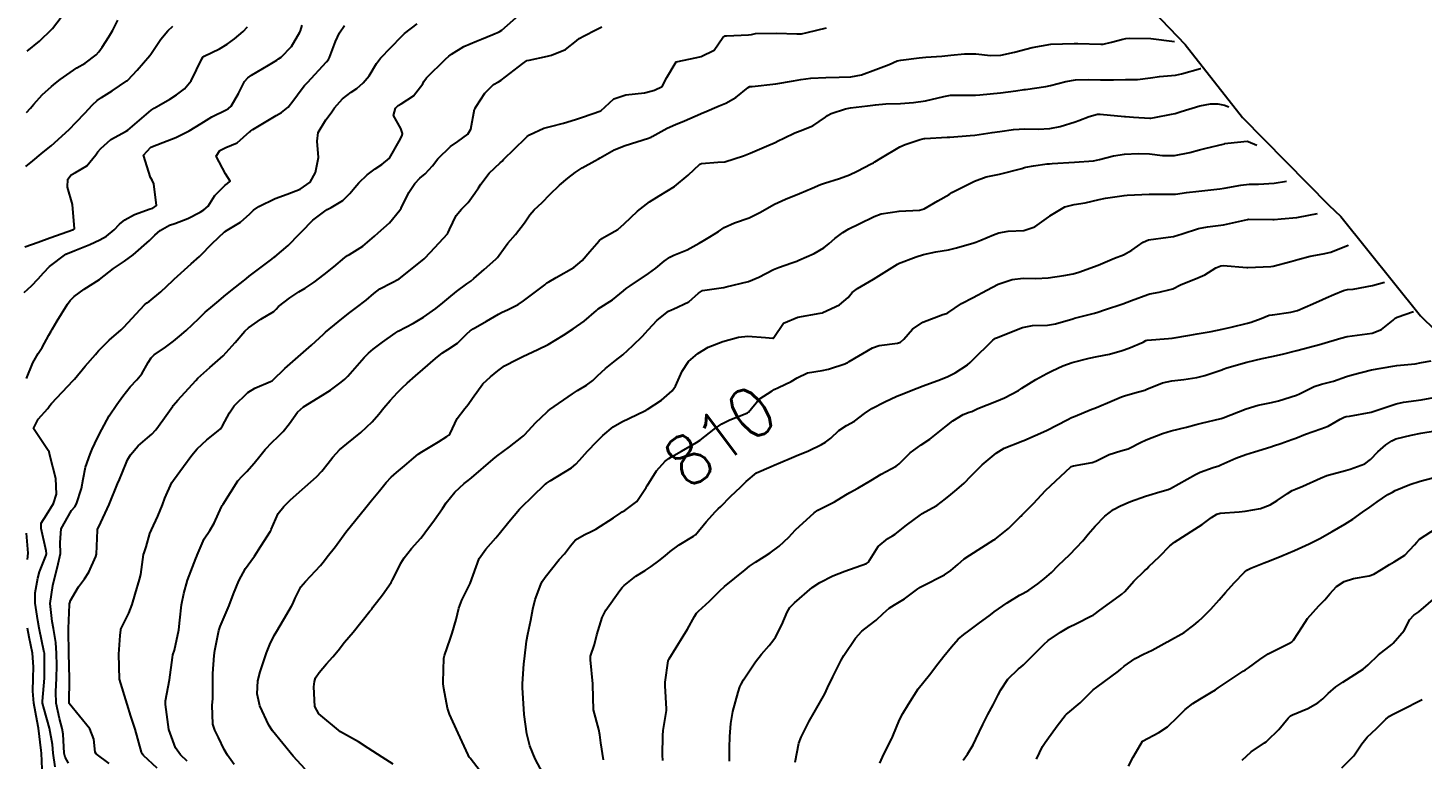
# Model space of a CAD drawing. Header units: metres. Extents: x 307586 to 320046, y 7427249 to 7434250.
# Drawn here: x 319040.3 to 319152, y 7429917 to 7429975.6 of the extents above; entities that cross this region are included whole.
import ezdxf
from ezdxf.enums import TextEntityAlignment as Align

# ---------------------------------------------------------------- set-up
doc = ezdxf.new("R2010")
doc.units = ezdxf.units.M
doc.header["$MEASUREMENT"] = 0
for name, color, linetype in [('Area', 45, 'Continuous'), ('Cotas', 45, 'Continuous'), ('Curvas de Nivel 1m', 11, 'Continuous'), ('Curvas de Nivel 5m', 15, 'Continuous')]:
    doc.layers.add(name, color=color, linetype=linetype)
doc.styles.add('Style-STANDARD', font='STANDARD.shx')

msp = doc.modelspace()

# ---------------------------------------------------------------- linework, layer by layer
at = {"layer": 'Area'}
msp.add_polyline3d([(319122.1, 7429985.67, 802.2), (319133.02, 7429974.27, 806.19), (319137.63, 7429968.42, 808.22), (319144.53, 7429961.41, 810.99), (319145.51, 7429960.5, 811.17), (319151.9, 7429952.54, 813.63), (319155.38, 7429949.12, 815.08)], dxfattribs=at)
at = {"layer": 'Curvas de Nivel 1m', "flags": 128}
for points, elevation in [([(319040.2, 7429968.83), (319040.52, 7429969.18), (319040.79, 7429969.5), (319041.46, 7429970.25), (319042.22, 7429970.91), (319042.54, 7429971.17), (319042.91, 7429971.48), (319044.24, 7429972.39), (319044.91, 7429972.79), (319045.79, 7429973.44), (319046.01, 7429973.69), (319046.26, 7429974.06), (319046.81, 7429974.9), (319047.11, 7429975.43), (319047.51, 7429976.21)], 796), ([(319043.58, 7429916.68), (319043.29, 7429917.17), (319043.23, 7429917.47), (319043.13, 7429919), (319043.05, 7429919.47), (319042.84, 7429920.25), (319042.59, 7429921.48), (319042.56, 7429922.39), (319042.62, 7429923.48), (319042.64, 7429924.5), (319042.62, 7429925.48), (319042.55, 7429926.34), (319042.37, 7429927.48), (319042.26, 7429928.03), (319042.1, 7429929.48), (319042.31, 7429930.92), (319042.45, 7429931.48), (319042.69, 7429932.41), (319042.92, 7429933.47), (319042.89, 7429934.37), (319042.99, 7429935.47), (319043.82, 7429936.92), (319044.07, 7429937.21), (319044.22, 7429937.46), (319044.6, 7429938.69), (319044.74, 7429939.45), (319044.92, 7429940.39), (319045.3, 7429941.45), (319045.47, 7429941.85), (319045.89, 7429942.74), (319046.24, 7429943.43), (319046.82, 7429944.52), (319047.43, 7429945.42), (319047.93, 7429946.09), (319048.51, 7429946.83), (319049.04, 7429947.4), (319049.45, 7429947.89), (319049.96, 7429948.78), (319050.18, 7429949.16), (319050.43, 7429949.39), (319051.34, 7429950.01), (319051.98, 7429950.5), (319052.46, 7429950.89), (319053, 7429951.35), (319054, 7429952.31), (319054.53, 7429952.81), (319055.14, 7429953.33), (319055.62, 7429953.72), (319056.02, 7429954.08), (319056.7, 7429954.65), (319057.55, 7429955.3), (319057.82, 7429955.53), (319058.05, 7429955.71), (319059.86, 7429957.08), (319060.06, 7429957.23), (319060.09, 7429957.25), (319060.11, 7429957.27), (319061.16, 7429958.17), (319062.08, 7429959.09), (319062.23, 7429959.25), (319063.15, 7429960.19), (319064.11, 7429960.92), (319064.29, 7429961.04), (319064.62, 7429961.21), (319065.54, 7429961.78), (319066.12, 7429962.34), (319066.51, 7429962.81), (319066.83, 7429963.19), (319067.49, 7429963.84), (319068.15, 7429964.31), (319068.68, 7429964.65), (319069.28, 7429965.16), (319070.18, 7429966.72), (319070.31, 7429967.02), (319070.33, 7429967.15), (319070.19, 7429967.54), (319069.61, 7429968.57), (319069.77, 7429969.16), (319069.97, 7429969.39), (319070.21, 7429969.53), (319071.21, 7429970.15), (319071.95, 7429971.13), (319072.05, 7429971.32), (319072.24, 7429971.59), (319073.76, 7429973.11), (319074.03, 7429973.33), (319074.26, 7429973.51), (319075.25, 7429974.11), (319076.27, 7429974.54), (319076.66, 7429974.7), (319077.57, 7429975.07), (319078.07, 7429975.28), (319078.29, 7429975.42), (319080.09, 7429977.03)], 802), ([(319040.03, 7429954.39), (319040.61, 7429954.93), (319041.13, 7429955.5), (319041.56, 7429955.98), (319042.05, 7429956.48), (319043.36, 7429957.47), (319044.07, 7429957.77), (319045.28, 7429958.24), (319046.07, 7429958.61), (319046.61, 7429958.91), (319047.22, 7429959.43), (319047.65, 7429959.87), (319048.09, 7429960.21), (319048.87, 7429960.64), (319050.11, 7429961.1), (319050.33, 7429961.17), (319050.63, 7429961.38), (319050.4, 7429963.12), (319050.28, 7429963.39), (319050.14, 7429963.62), (319049.57, 7429965.4), (319050.17, 7429966.05), (319051.12, 7429966.43), (319052.18, 7429966.83), (319053.24, 7429967.35), (319054.19, 7429967.94), (319055.05, 7429968.47), (319056.2, 7429969.05), (319056.38, 7429969.14), (319056.59, 7429969.32), (319057.19, 7429970.34), (319057.68, 7429971.31), (319057.93, 7429971.6), (319058.24, 7429971.82), (319059.58, 7429972.61), (319060.25, 7429973.01), (319060.4, 7429973.12), (319060.62, 7429973.27), (319061.43, 7429974.1), (319062.11, 7429975.25), (319062.16, 7429975.38), (319062.29, 7429975.81)], 799), ([(319040.07, 7429958.06), (319041.13, 7429958.44), (319042.08, 7429958.78), (319043.96, 7429959.46), (319044.04, 7429959.51), (319043.88, 7429961.46), (319043.49, 7429962.83), (319043.51, 7429963.47), (319043.78, 7429963.82), (319044.14, 7429964.02), (319045.05, 7429964.55), (319045.76, 7429965.44), (319045.93, 7429965.68), (319046.17, 7429965.95), (319046.96, 7429966.65), (319048.18, 7429967.34), (319048.31, 7429967.42), (319050.2, 7429969.02), (319050.42, 7429969.17), (319050.82, 7429969.38), (319051.7, 7429969.89), (319052.22, 7429970.23), (319052.86, 7429970.73), (319053.39, 7429971.35), (319054.25, 7429973.12), (319054.33, 7429973.26), (319054.43, 7429973.34), (319055.66, 7429973.93), (319056.27, 7429974.29), (319056.86, 7429974.73), (319057.57, 7429975.31), (319057.91, 7429975.68)], 798), ([(319040.15, 7429964.49), (319040.71, 7429964.95), (319041.39, 7429965.5), (319041.81, 7429965.85), (319042.17, 7429966.16), (319043.62, 7429967.47), (319044.19, 7429968.04), (319044.87, 7429968.78), (319045.49, 7429969.45), (319045.86, 7429969.79), (319046.21, 7429970.03), (319047.08, 7429970.57), (319048.23, 7429971.35), (319048.28, 7429971.37), (319048.33, 7429971.42), (319049.06, 7429972.22), (319050.09, 7429973.39), (319050.16, 7429973.49), (319050.26, 7429973.66), (319050.96, 7429974.7), (319051.52, 7429975.38), (319051.92, 7429975.75)], 797), ([(319042.49, 7429916.39), (319042.34, 7429917.48), (319042.29, 7429918.18), (319042.06, 7429919.48), (319041.63, 7429921.01), (319041.49, 7429921.49), (319041.48, 7429921.64), (319041.65, 7429923.49), (319041.64, 7429925.49), (319041.63, 7429925.54), (319041.22, 7429927.49), (319041.11, 7429928.1), (319040.91, 7429929.5), (319040.91, 7429930.32), (319041.1, 7429931.5), (319041.24, 7429932.01), (319041.77, 7429933.36), (319041.8, 7429933.49), (319041.78, 7429933.7), (319041.38, 7429935.49), (319041.39, 7429935.91), (319041.81, 7429936.58), (319042.37, 7429937.48), (319042.6, 7429938.25), (319042.55, 7429939.48), (319042.1, 7429941.26), (319042.06, 7429941.49), (319042.03, 7429941.64), (319041.88, 7429941.83), (319040.76, 7429943.5), (319041.14, 7429944.26), (319041.92, 7429945.11), (319042.08, 7429945.33), (319042.21, 7429945.49), (319043.94, 7429947.35), (319043.99, 7429947.41), (319044.04, 7429947.46), (319044.91, 7429948.49), (319045.73, 7429949.44), (319045.83, 7429949.57), (319045.97, 7429949.73), (319046.83, 7429950.57), (319047.78, 7429951.41), (319047.99, 7429951.62), (319049.66, 7429953.4), (319049.85, 7429953.56), (319050.02, 7429953.68), (319050.96, 7429954.45), (319051.94, 7429955.37), (319051.99, 7429955.42), (319052.04, 7429955.48), (319053.41, 7429956.7), (319054.06, 7429957.28), (319054.09, 7429957.31), (319054.12, 7429957.34), (319055.09, 7429958.32), (319056.08, 7429959.26), (319056.11, 7429959.29), (319056.16, 7429959.32), (319057.36, 7429960.04), (319058.1, 7429960.7), (319058.4, 7429961), (319058.81, 7429961.29), (319060.12, 7429961.93), (319061.1, 7429962.29), (319062.13, 7429962.67), (319062.93, 7429963.24), (319063.35, 7429964.02), (319063.61, 7429965.23), (319063.48, 7429966.53), (319063.57, 7429967.23), (319064.19, 7429968.23), (319064.61, 7429968.8), (319064.89, 7429969.21), (319065.51, 7429969.91), (319066.22, 7429970.46), (319066.66, 7429970.76), (319067.18, 7429971.19), (319067.65, 7429971.77), (319068.25, 7429972.74), (319068.57, 7429973.18), (319069.39, 7429974.04), (319070.28, 7429974.94), (319070.39, 7429975.04), (319070.5, 7429975.15), (319071.51, 7429975.92)], 801), ([(319046.82, 7429916.66), (319045.79, 7429917.44), (319045.7, 7429917.55), (319045.59, 7429918.61), (319045.28, 7429919.44), (319043.63, 7429921.46), (319043.65, 7429923.46), (319043.6, 7429925.46), (319043.58, 7429927.34), (319043.58, 7429927.46), (319043.66, 7429929.4), (319043.66, 7429929.46), (319043.67, 7429929.52), (319043.73, 7429929.71), (319044.38, 7429930.81), (319044.86, 7429931.45), (319045.21, 7429931.99), (319045.77, 7429933.24), (319045.81, 7429933.44), (319045.88, 7429935.36), (319045.89, 7429935.44), (319045.99, 7429935.62), (319046.83, 7429937.42), (319047.49, 7429939.07), (319047.65, 7429939.41), (319047.72, 7429939.54), (319047.85, 7429939.87), (319048.3, 7429940.98), (319048.54, 7429941.4), (319049.16, 7429942.12), (319049.89, 7429942.75), (319050.24, 7429943.04), (319050.56, 7429943.38), (319051.12, 7429944.17), (319051.92, 7429945.3), (319051.95, 7429945.34), (319051.98, 7429945.37), (319052.34, 7429945.77), (319053.76, 7429947.34), (319053.94, 7429947.53), (319054.89, 7429948.4), (319055.96, 7429949.32), (319056.91, 7429950.38), (319057.69, 7429951.29), (319058, 7429951.58), (319058.98, 7429952.26), (319060.01, 7429952.88), (319060.21, 7429953.07), (319060.4, 7429953.27), (319061.31, 7429953.97), (319062.03, 7429954.44), (319062.53, 7429954.75), (319063.26, 7429955.23), (319064.05, 7429955.83), (319064.82, 7429956.45), (319065.7, 7429957.2), (319065.91, 7429957.36), (319066.07, 7429957.45), (319067.16, 7429958.1), (319068.08, 7429958.91), (319068.38, 7429959.18), (319069.29, 7429959.97), (319070.11, 7429960.99), (319070.18, 7429961.08), (319070.21, 7429961.15), (319070.84, 7429962.42), (319071.31, 7429963.14), (319071.73, 7429963.55), (319072.14, 7429963.92), (319072.72, 7429964.56), (319073.16, 7429965.11), (319074.17, 7429966.09), (319074.77, 7429966.5), (319075.56, 7429967.09), (319075.79, 7429967.48), (319076.11, 7429969.08), (319076.14, 7429969.16), (319076.22, 7429969.31), (319076.93, 7429970.36), (319077.63, 7429971.07), (319078.02, 7429971.28), (319078.24, 7429971.41), (319079.96, 7429972.74), (319080.25, 7429972.96), (319080.3, 7429972.98), (319080.48, 7429973.03), (319081.94, 7429973.33), (319082.26, 7429973.41), (319083.38, 7429973.88), (319084.28, 7429974.58), (319084.49, 7429974.76), (319084.87, 7429974.97), (319085.82, 7429975.44), (319086.29, 7429975.68)], 803), ([(319050.68, 7429916.27), (319049.58, 7429917.29), (319049.49, 7429917.39), (319049.42, 7429917.55), (319048.91, 7429919.4), (319048.57, 7429920.45), (319048.27, 7429921.4), (319047.65, 7429923.41), (319047.61, 7429925.41), (319047.7, 7429926.92), (319047.75, 7429927.37), (319047.76, 7429927.41), (319048.41, 7429928.71), (319048.66, 7429929.4), (319048.91, 7429930.23), (319049.27, 7429931.39), (319049.36, 7429931.8), (319049.59, 7429933.39), (319049.63, 7429933.54), (319049.78, 7429934.02), (319050.09, 7429935.09), (319050.21, 7429935.39), (319050.72, 7429936.47), (319051.09, 7429937.38), (319051.3, 7429937.91), (319051.84, 7429939.16), (319051.97, 7429939.37), (319052.77, 7429940.45), (319053.44, 7429941.35), (319053.88, 7429941.87), (319054.64, 7429942.58), (319055.57, 7429943.32), (319055.74, 7429943.48), (319055.9, 7429943.71), (319056.46, 7429944.76), (319056.83, 7429945.31), (319057.93, 7429946.39), (319058.49, 7429946.73), (319059.76, 7429947.27), (319059.88, 7429947.33), (319059.94, 7429947.38), (319060.9, 7429948.32), (319061.96, 7429949.25), (319063.03, 7429950.18), (319063.99, 7429951.07), (319064.07, 7429951.14), (319064.17, 7429951.22), (319065.17, 7429952.04), (319066.01, 7429952.72), (319066.64, 7429953.19), (319067.42, 7429953.78), (319068.03, 7429954.33), (319068.51, 7429954.7), (319069.44, 7429955.16), (319070.05, 7429955.5), (319070.98, 7429956.22), (319072.06, 7429957.09), (319072.1, 7429957.13), (319072.58, 7429957.64), (319073.93, 7429959.1), (319073.99, 7429959.2), (319074.09, 7429959.46), (319074.63, 7429960.58), (319075.06, 7429961.09), (319075.58, 7429961.62), (319076.13, 7429962.36), (319076.42, 7429962.79), (319076.61, 7429963.08), (319077.27, 7429963.95), (319078.16, 7429964.79), (319078.3, 7429964.92), (319078.43, 7429965.06), (319080.18, 7429966.77), (319080.31, 7429966.9), (319080.49, 7429967.03), (319081.64, 7429967.56), (319082.19, 7429967.71), (319083.23, 7429967.97), (319084.2, 7429968.26), (319084.74, 7429968.44), (319086.21, 7429968.96), (319087.25, 7429969.93), (319088.23, 7429970.23), (319089.72, 7429970.41), (319090.23, 7429970.52), (319090.53, 7429970.61), (319091.12, 7429970.9), (319091.5, 7429971.64), (319092.25, 7429972.89), (319093.9, 7429973.22), (319094.26, 7429973.3), (319095.29, 7429973.83), (319095.99, 7429974.84), (319096.17, 7429974.96), (319096.28, 7429974.98), (319098.06, 7429975.05), (319098.29, 7429975.08), (319098.62, 7429975.15), (319100.29, 7429975.17), (319101.93, 7429975.13), (319102.29, 7429975.14), (319102.75, 7429975.23), (319104.29, 7429975.61)], 804), ([(319056.85, 7429916.57), (319056.3, 7429917.31), (319056.05, 7429917.78), (319055.6, 7429918.74), (319055.3, 7429919.32), (319055.12, 7429919.81), (319055.08, 7429921.33), (319055.12, 7429921.84), (319055.13, 7429923.33), (319055.12, 7429923.86), (319055.23, 7429925.32), (319055.3, 7429925.71), (319055.61, 7429927.32), (319055.63, 7429927.4), (319055.71, 7429927.62), (319056.45, 7429929.31), (319056.8, 7429930.24), (319057.21, 7429931.3), (319057.76, 7429932.29), (319058.18, 7429932.88), (319058.46, 7429933.28), (319058.99, 7429934.08), (319059.75, 7429935.27), (319059.77, 7429935.31), (319059.8, 7429935.4), (319060.38, 7429936.7), (319060.82, 7429937.26), (319061.34, 7429937.75), (319061.83, 7429938.21), (319062.99, 7429939.23), (319063.45, 7429939.63), (319063.86, 7429940.07), (319064.36, 7429940.72), (319064.74, 7429941.21), (319065.29, 7429941.79), (319065.88, 7429942.27), (319067, 7429943.18), (319067.91, 7429944.04), (319068.43, 7429944.65), (319068.83, 7429945.16), (319069.33, 7429945.75), (319069.94, 7429946.39), (319070.31, 7429946.77), (319070.7, 7429947.14), (319071.37, 7429947.72), (319071.95, 7429948.22), (319072.97, 7429949.11), (319073.52, 7429949.56), (319073.97, 7429949.84), (319074.73, 7429950.35), (319075.49, 7429951.09), (319075.76, 7429951.32), (319076, 7429951.48), (319077.05, 7429952.11), (319078.01, 7429952.66), (319078.27, 7429952.79), (319078.8, 7429953.04), (319079.6, 7429953.45), (319080.02, 7429953.73), (319080.78, 7429954.28), (319081.73, 7429955.01), (319081.9, 7429955.16), (319082.05, 7429955.26), (319082.64, 7429955.59), (319084.06, 7429956.39), (319084.38, 7429956.66), (319084.71, 7429956.97), (319085.35, 7429957.69), (319086.09, 7429958.53), (319086.31, 7429958.73), (319086.66, 7429958.95), (319087.58, 7429959.46), (319088.1, 7429959.91), (319089.15, 7429960.92), (319090.12, 7429961.66), (319090.88, 7429962.15), (319092.13, 7429962.89), (319093.21, 7429963.81), (319094.16, 7429964.67), (319094.29, 7429964.73), (319095.6, 7429964.85), (319096.12, 7429964.88), (319096.16, 7429964.88), (319097.64, 7429965.35), (319098.17, 7429965.56), (319099.49, 7429966.12), (319100.18, 7429966.42), (319100.43, 7429966.54), (319100.88, 7429966.78), (319101.76, 7429967.2), (319102.19, 7429967.35), (319103.2, 7429967.75), (319104.21, 7429968.46), (319104.37, 7429968.58), (319104.68, 7429968.74), (319105.82, 7429969.12), (319106.22, 7429969.19), (319107.57, 7429969.36), (319108.22, 7429969.45), (319109.05, 7429969.51), (319110.22, 7429969.55), (319111.26, 7429969.62), (319112.22, 7429969.77), (319113.71, 7429970.11), (319114.23, 7429970.2), (319114.62, 7429970.22), (319116.23, 7429970.22), (319116.59, 7429970.24), (319118.23, 7429970.4), (319119.47, 7429970.56), (319120.13, 7429970.66), (319120.23, 7429970.67), (319121.87, 7429970.9), (319122.24, 7429970.98), (319123.46, 7429971.3), (319124.25, 7429971.43), (319125.28, 7429971.46), (319126.25, 7429971.43), (319127.28, 7429971.44), (319128.25, 7429971.46), (319129.22, 7429971.48), (319130.25, 7429971.59), (319130.98, 7429971.7), (319132.25, 7429971.82), (319132.75, 7429971.91), (319134.26, 7429972.35), (319134.28, 7429972.35)], 806), ([(319062.53, 7429916.2), (319061.58, 7429917.25), (319059.91, 7429919.27), (319059.61, 7429919.72), (319058.9, 7429921.28), (319058.69, 7429922.23), (319058.73, 7429923.28), (319058.93, 7429924.01), (319059.35, 7429925.27), (319059.43, 7429925.52), (319059.69, 7429926.18), (319060.05, 7429926.92), (319060.25, 7429927.26), (319060.8, 7429928.17), (319061.44, 7429929.25), (319061.54, 7429929.44), (319061.73, 7429929.9), (319062.19, 7429930.8), (319062.55, 7429931.24), (319063.77, 7429932.52), (319064.07, 7429932.91), (319064.3, 7429933.21), (319064.96, 7429934.04), (319065.8, 7429935.2), (319067.39, 7429937.18), (319067.83, 7429937.71), (319068.49, 7429938.51), (319069.01, 7429939.16), (319069.42, 7429939.59), (319069.86, 7429939.97), (319070.49, 7429940.51), (319071.23, 7429941.14), (319071.58, 7429941.43), (319071.88, 7429941.63), (319073.2, 7429942.43), (319073.89, 7429942.86), (319074.03, 7429942.96), (319074.16, 7429943.1), (319074.71, 7429944.29), (319075.31, 7429945.09), (319075.59, 7429945.42), (319075.93, 7429945.93), (319076.77, 7429947.07), (319077.37, 7429947.64), (319077.96, 7429948.13), (319078.5, 7429948.51), (319079.5, 7429949.03), (319079.81, 7429949.19), (319079.98, 7429949.28), (319081.16, 7429949.84), (319081.99, 7429950.22), (319083.24, 7429950.99), (319084, 7429951.5), (319084.87, 7429952.11), (319085.86, 7429952.96), (319085.94, 7429953.03), (319086.01, 7429953.08), (319087.16, 7429953.81), (319088.04, 7429954.53), (319088.26, 7429954.71), (319088.58, 7429954.92), (319090.05, 7429955.93), (319090.62, 7429956.34), (319091.29, 7429956.9), (319091.74, 7429957.22), (319092.07, 7429957.38), (319093.13, 7429957.82), (319094.09, 7429958.34), (319094.41, 7429958.53), (319094.95, 7429958.85), (319095.64, 7429959.3), (319096.1, 7429959.61), (319096.94, 7429959.99), (319098.11, 7429960.38), (319098.95, 7429960.81), (319100.12, 7429961.48), (319101.02, 7429961.88), (319102.13, 7429962.32), (319103.14, 7429962.75), (319103.83, 7429963.06), (319104.14, 7429963.17), (319105.35, 7429963.53), (319106.15, 7429963.82), (319106.75, 7429964.11), (319107.88, 7429964.7), (319108.06, 7429964.8), (319108.16, 7429964.87), (319108.64, 7429965.17), (319110.18, 7429966.07), (319110.59, 7429966.26), (319111.79, 7429966.65), (319112.11, 7429966.73), (319112.18, 7429966.74), (319113.97, 7429966.84), (319114.19, 7429966.85), (319115.82, 7429966.98), (319116.19, 7429967.01), (319117.56, 7429967.22), (319118.19, 7429967.31), (319119.29, 7429967.47), (319120.2, 7429967.52), (319121.26, 7429967.48), (319122.2, 7429967.53), (319123.02, 7429967.7), (319124.21, 7429968.07), (319124.52, 7429968.19), (319125.35, 7429968.49), (319126.01, 7429968.68), (319126.22, 7429968.7), (319128.18, 7429968.49), (319128.21, 7429968.49), (319128.24, 7429968.49), (319128.89, 7429968.45), (319130.21, 7429968.37), (319130.27, 7429968.38), (319130.57, 7429968.43), (319131.95, 7429968.68), (319132.22, 7429968.75), (319132.72, 7429968.9), (319134.22, 7429969.35), (319135.07, 7429969.53), (319135.65, 7429969.53), (319136.19, 7429969.41), (319136.53, 7429969.28)], 807), ([(319069.58, 7429916.61), (319068.69, 7429917.16), (319067.59, 7429917.88), (319066.8, 7429918.39), (319065.6, 7429919.06), (319065.37, 7429919.2), (319063.62, 7429920.63), (319063.31, 7429921.22), (319063.22, 7429922.8), (319063.27, 7429923.23), (319063.36, 7429923.52), (319063.66, 7429923.95), (319064.25, 7429924.64), (319064.74, 7429925.21), (319065.17, 7429925.72), (319065.69, 7429926.37), (319066.37, 7429927.19), (319067.72, 7429928.85), (319067.86, 7429929.03), (319067.96, 7429929.17), (319068.73, 7429930.17), (319069.42, 7429931.15), (319069.54, 7429931.37), (319069.76, 7429931.82), (319070.2, 7429932.71), (319070.47, 7429933.14), (319071.04, 7429933.88), (319071.8, 7429934.7), (319071.99, 7429934.94), (319072.13, 7429935.13), (319072.88, 7429936.18), (319073.52, 7429937.1), (319073.83, 7429937.53), (319074.53, 7429938.4), (319075.26, 7429939.09), (319075.59, 7429939.34), (319075.85, 7429939.55), (319077.58, 7429941.05), (319077.88, 7429941.27), (319078.89, 7429942.03), (319079.89, 7429942.81), (319080.01, 7429942.91), (319080.14, 7429943.03), (319080.98, 7429943.95), (319081.92, 7429944.83), (319082.01, 7429944.92), (319082.13, 7429945.01), (319083.94, 7429946.28), (319084.36, 7429946.55), (319085.06, 7429946.97), (319085.57, 7429947.34), (319085.95, 7429947.71), (319086.59, 7429948.32), (319087.4, 7429948.94), (319087.98, 7429949.39), (319088.77, 7429950.14), (319089.55, 7429950.91), (319089.77, 7429951.14), (319090, 7429951.42), (319090.73, 7429952.17), (319091.65, 7429952.89), (319091.89, 7429953.02), (319092.02, 7429953.07), (319093.26, 7429953.64), (319094.04, 7429954.34), (319094.35, 7429954.55), (319096.04, 7429954.8), (319096.07, 7429954.81), (319096.26, 7429954.84), (319098.05, 7429955.29), (319098.88, 7429955.63), (319100.06, 7429956.24), (319100.44, 7429956.4), (319101.51, 7429956.78), (319101.91, 7429956.92), (319102.07, 7429956.98), (319103.3, 7429957.52), (319104.08, 7429957.99), (319104.5, 7429958.33), (319104.97, 7429958.73), (319105.6, 7429959.22), (319106.1, 7429959.5), (319106.92, 7429959.9), (319108.11, 7429960.49), (319108.67, 7429960.69), (319110.12, 7429960.91), (319111.76, 7429961.01), (319112.12, 7429961.1), (319113.23, 7429961.74), (319114.13, 7429962.25), (319114.35, 7429962.4), (319114.71, 7429962.61), (319115.67, 7429963.09), (319116.15, 7429963.33), (319117.08, 7429963.66), (319118.16, 7429963.88), (319119.95, 7429964.34), (319120.16, 7429964.41), (319120.27, 7429964.44), (319120.87, 7429964.54), (319121.98, 7429964.71), (319122.16, 7429964.72), (319122.37, 7429964.73), (319124.17, 7429964.84), (319125.7, 7429964.95), (319126.17, 7429965.05), (319127.28, 7429965.36), (319128.17, 7429965.48), (319129.27, 7429965.54), (319130.17, 7429965.51), (319131.21, 7429965.39), (319132.17, 7429965.38), (319133.41, 7429965.63), (319134.18, 7429965.83), (319134.61, 7429965.95), (319136.18, 7429966.32), (319136.21, 7429966.33), (319136.46, 7429966.36), (319138, 7429966.52), (319138.08, 7429966.5), (319138.77, 7429966.21)], 808), ([(319076.56, 7429916.05), (319075.74, 7429917.08), (319075.67, 7429917.17), (319075.59, 7429917.36), (319074.8, 7429919.09), (319074.1, 7429920.62), (319073.94, 7429921.1), (319073.65, 7429922.66), (319073.59, 7429923.04), (319073.58, 7429923.1), (319073.59, 7429923.17), (319073.64, 7429925.1), (319073.68, 7429925.3), (319074.16, 7429926.63), (319074.31, 7429927.09), (319074.62, 7429928.18), (319074.83, 7429929.09), (319075.07, 7429929.75), (319075.75, 7429931.08), (319076.48, 7429933.07), (319077.01, 7429933.84), (319077.8, 7429934.74), (319077.95, 7429934.9), (319078.06, 7429935.05), (319078.84, 7429936.01), (319079.69, 7429937.03), (319079.75, 7429937.1), (319079.83, 7429937.17), (319080.78, 7429938.08), (319081.72, 7429939.01), (319081.79, 7429939.07), (319081.85, 7429939.1), (319082.16, 7429939.31), (319083.87, 7429940.34), (319084.22, 7429940.63), (319084.51, 7429940.97), (319085.16, 7429941.69), (319085.89, 7429942.47), (319086.37, 7429942.95), (319087.21, 7429943.64), (319087.91, 7429944.04), (319088.52, 7429944.32), (319089.73, 7429944.91), (319089.85, 7429944.98), (319089.92, 7429945.02), (319091.07, 7429945.76), (319091.94, 7429946.52), (319092.19, 7429946.89), (319092.74, 7429948.1), (319093.25, 7429948.87), (319093.98, 7429949.51), (319094.83, 7429950.01), (319095.99, 7429950.46), (319097.24, 7429950.82), (319097.99, 7429950.91), (319099.41, 7429950.8), (319099.99, 7429950.73), (319100.04, 7429950.75), (319100.08, 7429950.79), (319100.85, 7429951.93), (319102.01, 7429952.43), (319103.78, 7429952.74), (319103.98, 7429952.78), (319104.01, 7429952.79), (319105.34, 7429953.41), (319106.03, 7429954.01), (319106.36, 7429954.39), (319106.79, 7429954.71), (319108.05, 7429955.46), (319109.99, 7429956.67), (319110.04, 7429956.7), (319110.06, 7429956.71), (319111.48, 7429957.25), (319112.07, 7429957.45), (319113.07, 7429957.65), (319114.08, 7429957.81), (319114.71, 7429957.99), (319116.09, 7429958.39), (319116.25, 7429958.44), (319116.65, 7429958.59), (319117.67, 7429959.02), (319118.1, 7429959.17), (319118.84, 7429959.31), (319120.1, 7429959.38), (319121, 7429959.65), (319122.11, 7429960.45), (319122.2, 7429960.53), (319123.38, 7429961.26), (319124.13, 7429961.44), (319125.03, 7429961.59), (319126.13, 7429961.85), (319126.66, 7429961.95), (319128.14, 7429962.18), (319128.39, 7429962.21), (319130.14, 7429962.27), (319130.29, 7429962.27), (319132.14, 7429962.27), (319132.27, 7429962.28), (319133.14, 7429962.4), (319134.14, 7429962.51), (319135.81, 7429962.7), (319136.15, 7429962.76), (319137.49, 7429963.01), (319138.15, 7429963.07), (319138.9, 7429963.07), (319140.15, 7429963.16), (319141.14, 7429963.31)], 809), ([(319086.43, 7429916.95), (319086.23, 7429918.32), (319086.14, 7429918.95), (319086.05, 7429919.39), (319085.63, 7429920.96), (319085.59, 7429922.96), (319085.59, 7429923.03), (319085.38, 7429924.96), (319085.4, 7429925.25), (319085.7, 7429926.2), (319085.91, 7429926.96), (319086.32, 7429928.36), (319086.62, 7429928.95), (319087.75, 7429930.51), (319087.93, 7429930.75), (319088.09, 7429930.93), (319089.02, 7429931.66), (319089.77, 7429932.13), (319090.24, 7429932.44), (319090.86, 7429932.9), (319091.38, 7429933.3), (319091.78, 7429933.63), (319092.5, 7429934.17), (319093.65, 7429934.86), (319093.8, 7429934.97), (319094.66, 7429936.01), (319095.4, 7429936.84), (319095.62, 7429937.05), (319095.83, 7429937.26), (319096.61, 7429938.06), (319097.43, 7429938.82), (319097.86, 7429939.26), (319098.7, 7429939.96), (319099.87, 7429940.46), (319100.1, 7429940.56), (319100.6, 7429940.78), (319101.5, 7429941.15), (319101.88, 7429941.3), (319102.85, 7429941.72), (319103.89, 7429942.23), (319104.22, 7429942.4), (319104.65, 7429942.73), (319105.29, 7429943.34), (319105.91, 7429943.73), (319106.54, 7429944.08), (319107.35, 7429944.7), (319107.93, 7429945.09), (319108.98, 7429945.63), (319109.94, 7429946.08), (319110.35, 7429946.26), (319111.34, 7429946.66), (319111.77, 7429946.82), (319111.95, 7429946.88), (319113.23, 7429947.35), (319113.96, 7429947.65), (319114.61, 7429947.97), (319115.59, 7429948.6), (319115.8, 7429948.78), (319115.98, 7429948.96), (319117.62, 7429950.58), (319117.84, 7429950.73), (319118, 7429950.8), (319119.26, 7429951.3), (319120.01, 7429951.6), (319120.8, 7429951.75), (319122.01, 7429951.77), (319122.65, 7429951.88), (319124.02, 7429952.3), (319124.17, 7429952.34), (319124.81, 7429952.49), (319125.77, 7429952.74), (319126.03, 7429952.83), (319126.56, 7429953), (319128.03, 7429953.48), (319128.73, 7429953.75), (319130.04, 7429954.24), (319130.19, 7429954.28), (319130.94, 7429954.42), (319131.83, 7429954.63), (319132.05, 7429954.7), (319132.66, 7429955.01), (319134.05, 7429955.57), (319134.61, 7429955.82), (319135.5, 7429956.37), (319135.89, 7429956.53), (319136.07, 7429956.55), (319137.98, 7429956.41), (319138.06, 7429956.41), (319139.89, 7429956.49), (319140.07, 7429956.52), (319141.49, 7429956.88), (319142.07, 7429957.03), (319143.05, 7429957.3), (319144.08, 7429957.5), (319144.69, 7429957.64), (319146.09, 7429958.2), (319146.12, 7429958.21)], 811), ([(319091.19, 7429916.89), (319091.15, 7429917.33), (319091.18, 7429918.89), (319091.2, 7429919.31), (319091.49, 7429920.89), (319091.49, 7429921.03), (319091.38, 7429922.89), (319091.38, 7429923.17), (319091.62, 7429924.89), (319091.64, 7429924.94), (319091.68, 7429925.03), (319092.82, 7429926.87), (319093.16, 7429927.42), (319093.73, 7429928.43), (319093.89, 7429928.7), (319094.03, 7429928.86), (319094.93, 7429929.66), (319095.75, 7429930.48), (319096.13, 7429930.83), (319097.77, 7429932.18), (319098.12, 7429932.46), (319098.6, 7429932.8), (319099.33, 7429933.24), (319099.78, 7429933.54), (319100.5, 7429934.08), (319101.29, 7429934.78), (319101.53, 7429935.05), (319101.81, 7429935.38), (319103.31, 7429936.75), (319103.61, 7429936.96), (319103.83, 7429937.06), (319104.94, 7429937.62), (319105.84, 7429938.18), (319106.18, 7429938.38), (319106.81, 7429938.71), (319107.86, 7429939.33), (319108.69, 7429939.85), (319109.87, 7429940.47), (319109.99, 7429940.55), (319110.11, 7429940.67), (319110.99, 7429941.55), (319111.89, 7429942.19), (319112.58, 7429942.64), (319113.91, 7429943.72), (319114.41, 7429944.12), (319115.25, 7429944.61), (319115.73, 7429944.8), (319115.93, 7429944.87), (319116.42, 7429945.09), (319117.93, 7429945.69), (319118.55, 7429945.95), (319119.69, 7429946.55), (319119.85, 7429946.65), (319119.95, 7429946.72), (319121.08, 7429947.42), (319121.96, 7429947.91), (319122.37, 7429948.12), (319123.24, 7429948.51), (319123.98, 7429948.79), (319125.33, 7429949.14), (319125.98, 7429949.26), (319126.98, 7429949.46), (319127.99, 7429949.74), (319128.51, 7429949.93), (319129.66, 7429950.43), (319129.89, 7429950.54), (319130, 7429950.57), (319131.7, 7429950.71), (319132, 7429950.75), (319133.4, 7429950.99), (319134, 7429951.08), (319135.12, 7429951.26), (319136.01, 7429951.45), (319136.73, 7429951.63), (319138.02, 7429951.95), (319138.32, 7429952.03), (319139.12, 7429952.32), (319139.77, 7429952.57), (319140.03, 7429952.62), (319141.51, 7429952.82), (319142.03, 7429952.96), (319143.26, 7429953.5), (319144.04, 7429953.85), (319144.32, 7429953.97), (319144.94, 7429954.25), (319145.73, 7429954.56), (319146.05, 7429954.63), (319146.49, 7429954.67), (319148.05, 7429954.95), (319149.01, 7429955.24)], 812), ([(319096.52, 7429916.83), (319096.52, 7429917.91), (319096.55, 7429918.83), (319096.64, 7429919.85), (319096.79, 7429920.82), (319097.21, 7429922.37), (319097.35, 7429922.81), (319097.45, 7429923.02), (319097.66, 7429923.36), (319098.24, 7429924.24), (319098.61, 7429924.8), (319099.08, 7429925.41), (319099.7, 7429926.12), (319100, 7429926.49), (319100.2, 7429926.79), (319100.73, 7429927.76), (319101.15, 7429928.78), (319101.36, 7429929.15), (319101.74, 7429929.54), (319103.16, 7429930.75), (319103.76, 7429931.17), (319104.8, 7429931.69), (319105.77, 7429932.06), (319107.51, 7429932.69), (319107.67, 7429932.8), (319107.78, 7429932.97), (319108.45, 7429934.03), (319109.2, 7429934.68), (319109.59, 7429934.89), (319109.81, 7429935.03), (319110.72, 7429935.76), (319111.82, 7429936.59), (319111.92, 7429936.65), (319113.14, 7429937.32), (319113.84, 7429937.85), (319114.26, 7429938.21), (319114.75, 7429938.61), (319115.33, 7429939.13), (319115.86, 7429939.67), (319116.78, 7429940.59), (319117.89, 7429941.51), (319118.54, 7429941.92), (319119.9, 7429942.47), (319119.96, 7429942.49), (319120.1, 7429942.55), (319121.91, 7429943.34), (319123.64, 7429944.22), (319123.92, 7429944.37), (319124.01, 7429944.41), (319124.21, 7429944.5), (319125.42, 7429944.99), (319125.93, 7429945.19), (319127.19, 7429945.72), (319127.94, 7429946.03), (319128.25, 7429946.14), (319129.3, 7429946.44), (319129.8, 7429946.58), (319129.95, 7429946.64), (319131.21, 7429947.16), (319131.96, 7429947.31), (319132.93, 7429947.42), (319133.96, 7429947.6), (319134.6, 7429947.74), (319135.97, 7429948.2), (319136.08, 7429948.25), (319136.37, 7429948.35), (319137.98, 7429948.82), (319139.19, 7429949.11), (319139.98, 7429949.27), (319140.84, 7429949.45), (319141.99, 7429949.74), (319143.89, 7429950.26), (319143.97, 7429950.28), (319143.99, 7429950.29), (319145.51, 7429950.73), (319146, 7429950.86), (319147.2, 7429951.03), (319148.01, 7429951.15), (319148.77, 7429951.44), (319149.69, 7429952.19), (319149.87, 7429952.34), (319150.03, 7429952.42), (319151.32, 7429952.88)], 813), ([(319101.79, 7429916.77), (319102.08, 7429918.28), (319102.26, 7429918.76), (319102.92, 7429920.04), (319103.3, 7429920.74), (319103.64, 7429921.29), (319104.16, 7429922.23), (319104.39, 7429922.73), (319104.81, 7429923.59), (319105.37, 7429924.72), (319105.47, 7429924.93), (319105.69, 7429925.32), (319106.63, 7429926.71), (319107.14, 7429927.27), (319107.72, 7429927.7), (319108.28, 7429928.13), (319108.83, 7429928.68), (319109.31, 7429929.1), (319109.74, 7429929.36), (319110.56, 7429929.85), (319111.62, 7429930.65), (319111.7, 7429930.71), (319111.75, 7429930.75), (319111.97, 7429930.86), (319113.76, 7429931.78), (319114.27, 7429932.12), (319114.83, 7429932.61), (319115.33, 7429933.05), (319115.78, 7429933.36), (319117.71, 7429934.57), (319117.8, 7429934.63), (319118.88, 7429935.49), (319119.82, 7429936.41), (319119.89, 7429936.48), (319119.96, 7429936.55), (319120.89, 7429937.49), (319121.85, 7429938.53), (319123.87, 7429940.44), (319123.91, 7429940.46), (319124.09, 7429940.5), (319125.58, 7429940.78), (319125.88, 7429940.89), (319126.94, 7429941.41), (319127.89, 7429941.7), (319128.46, 7429941.88), (319129.56, 7429942.43), (319129.79, 7429942.55), (319129.9, 7429942.59), (319131.23, 7429943.09), (319131.91, 7429943.32), (319133.13, 7429943.61), (319133.92, 7429943.82), (319134.35, 7429943.94), (319135.92, 7429944.31), (319136.09, 7429944.36), (319137.93, 7429945.08), (319138.89, 7429945.36), (319139.94, 7429945.59), (319140.51, 7429945.73), (319141.94, 7429946.18), (319142.2, 7429946.29), (319143.36, 7429946.86), (319143.95, 7429947.04), (319144.92, 7429947.29), (319145.96, 7429947.66), (319146.4, 7429947.8), (319147.97, 7429948.21), (319149.67, 7429948.5), (319149.98, 7429948.54), (319151.47, 7429948.68), (319151.98, 7429948.78), (319152.75, 7429948.93)], 814), ([(319115.26, 7429916.93), (319115.59, 7429917.4), (319116.05, 7429918.15), (319116.26, 7429918.59), (319116.81, 7429919.77), (319117.23, 7429920.58), (319117.64, 7429921.36), (319118.05, 7429922.16), (319118.26, 7429922.56), (319118.83, 7429923.4), (319119.68, 7429924.23), (319119.86, 7429924.37), (319120.07, 7429924.55), (319120.88, 7429925.35), (319121.7, 7429926.2), (319122.06, 7429926.52), (319123.04, 7429927.18), (319123.72, 7429927.57), (319124.34, 7429927.88), (319125.54, 7429928.48), (319125.67, 7429928.55), (319125.73, 7429928.59), (319126.2, 7429928.93), (319127.75, 7429930.05), (319127.97, 7429930.23), (319128.19, 7429930.45), (319128.93, 7429931.27), (319129.78, 7429932.1), (319129.95, 7429932.26), (319130.12, 7429932.43), (319130.97, 7429933.24), (319131.8, 7429934.09), (319132.17, 7429934.4), (319133.81, 7429935.44), (319134.39, 7429935.8), (319135.15, 7429936.37), (319135.56, 7429936.63), (319135.83, 7429936.71), (319137.35, 7429936.82), (319137.83, 7429936.87), (319139.06, 7429937.1), (319139.84, 7429937.39), (319140.41, 7429937.74), (319141.23, 7429938.3), (319141.61, 7429938.53), (319141.86, 7429938.64), (319142.45, 7429938.87), (319143.87, 7429939.53), (319144.39, 7429939.73), (319145.87, 7429940.13), (319146.26, 7429940.23), (319147.42, 7429940.68), (319147.89, 7429941.02), (319148.48, 7429941.62), (319149.1, 7429942.2), (319149.58, 7429942.52), (319149.91, 7429942.66), (319151.13, 7429942.96), (319151.91, 7429943.13), (319153.06, 7429943.3)], 816), ([(319121.13, 7429917), (319121.61, 7429918.01), (319121.81, 7429918.33), (319121.95, 7429918.52), (319122.79, 7429919.68), (319123.42, 7429920.5), (319123.53, 7429920.61), (319123.64, 7429920.69), (319124.62, 7429921.51), (319125.59, 7429922.48), (319125.63, 7429922.52), (319125.66, 7429922.55), (319125.96, 7429922.77), (319127.68, 7429924.04), (319127.9, 7429924.23), (319128.15, 7429924.45), (319129.04, 7429925.08), (319129.69, 7429925.41), (319130.38, 7429925.74), (319131.6, 7429926.41), (319131.67, 7429926.44), (319131.7, 7429926.47), (319132.94, 7429927.16), (319133.72, 7429927.75), (319134.07, 7429928.03), (319134.46, 7429928.37), (319135.09, 7429929.02), (319135.75, 7429929.76), (319136.26, 7429930.35), (319136.96, 7429931.14), (319137.78, 7429931.98), (319137.97, 7429932.14), (319138.29, 7429932.32), (319139.36, 7429932.74), (319139.79, 7429932.89), (319140.79, 7429933.3), (319141.8, 7429933.73), (319142.96, 7429934.27), (319143.81, 7429934.69), (319144.82, 7429935.24), (319145.82, 7429935.82), (319146.46, 7429936.23), (319147.25, 7429936.8), (319147.84, 7429937.2), (319148.42, 7429937.63), (319149.26, 7429938.2), (319149.64, 7429938.41), (319149.86, 7429938.52), (319151.02, 7429939.02), (319151.86, 7429939.29), (319153.39, 7429939.67)], 817), ([(319128.5, 7429916.44), (319128.86, 7429917.17), (319129.61, 7429918.43), (319130.91, 7429919.13), (319131.62, 7429919.59), (319132.45, 7429920.4), (319133.04, 7429920.99), (319133.65, 7429921.45), (319134.22, 7429921.81), (319135.14, 7429922.37), (319135.46, 7429922.57), (319135.67, 7429922.71), (319136.73, 7429923.4), (319137.68, 7429924.04), (319137.86, 7429924.15), (319138.11, 7429924.33), (319139.02, 7429924.98), (319139.69, 7429925.43), (319140.26, 7429925.74), (319141.39, 7429926.29), (319141.59, 7429926.41), (319141.71, 7429926.54), (319142.4, 7429927.6), (319142.84, 7429928.27), (319143.74, 7429929.29), (319144.23, 7429929.78), (319144.63, 7429930.25), (319145.17, 7429930.83), (319145.77, 7429931.25), (319146.51, 7429931.49), (319147.78, 7429931.69), (319148.16, 7429931.83), (319148.77, 7429932.2), (319149.39, 7429932.59), (319149.79, 7429932.81), (319150.62, 7429933.35), (319151.41, 7429934.17), (319151.58, 7429934.4), (319151.81, 7429934.64), (319153.17, 7429935.5)], 818), ([(319137.59, 7429916.91), (319138.33, 7429917.6), (319139.38, 7429918.31), (319139.52, 7429918.4), (319139.61, 7429918.48), (319140.54, 7429919.39), (319141.29, 7429920.29), (319141.47, 7429920.46), (319141.64, 7429920.55), (319142.85, 7429921.07), (319143.65, 7429921.52), (319144.07, 7429921.84), (319144.49, 7429922.25), (319145.11, 7429922.81), (319145.67, 7429923.18), (319147.28, 7429924.22), (319147.69, 7429924.56), (319148.53, 7429925.36), (319149.59, 7429926.19), (319149.65, 7429926.24), (319149.7, 7429926.29), (319150.58, 7429927.32), (319151.04, 7429928.18), (319151.36, 7429928.55), (319151.74, 7429928.82), (319153.31, 7429930.15)], 819)]:
    msp.add_lwpolyline(points, dxfattribs=dict(at, elevation=elevation))
at = {"layer": 'Curvas de Nivel 5m', "flags": 128}
for points, elevation in [([(319040.26, 7429973.74), (319041.24, 7429974.53), (319042.23, 7429975.49), (319042.26, 7429975.52), (319042.28, 7429975.56), (319043.75, 7429977.47)], 795), ([(319040.2, 7429947.51), (319040.71, 7429948.75), (319041.15, 7429949.5), (319041.47, 7429950), (319041.99, 7429950.98), (319042.17, 7429951.3), (319042.29, 7429951.49), (319042.66, 7429952.14), (319043.49, 7429953.47), (319043.71, 7429953.77), (319044.02, 7429954.07), (319044.83, 7429954.66), (319046.04, 7429955.44), (319047.17, 7429956.31), (319048.06, 7429956.9), (319048.76, 7429957.41), (319050.07, 7429958.57), (319050.48, 7429958.99), (319050.92, 7429959.38), (319051.67, 7429959.79), (319052.09, 7429959.94), (319053.13, 7429960.32), (319054.11, 7429960.83), (319054.42, 7429961.02), (319054.75, 7429961.33), (319055.29, 7429962.16), (319056.13, 7429963.01), (319056.32, 7429963.13), (319056.52, 7429963.32), (319056.14, 7429963.9), (319055.39, 7429965.33), (319055.7, 7429965.79), (319056.17, 7429966.02), (319057.09, 7429966.4), (319058.1, 7429967.3), (319058.15, 7429967.34), (319058.18, 7429967.36), (319058.35, 7429967.46), (319060.2, 7429968.57), (319060.64, 7429968.82), (319061.16, 7429969.26), (319061.62, 7429969.84), (319062.22, 7429970.65), (319062.48, 7429970.99), (319062.71, 7429971.24), (319064.25, 7429972.88), (319064.4, 7429973.06), (319064.49, 7429973.22), (319064.97, 7429974.51), (319065.29, 7429975.21), (319065.69, 7429975.8)], 800), ([(319053.07, 7429916.84), (319052.55, 7429917.36), (319052.15, 7429917.92), (319051.6, 7429919.37), (319051.34, 7429921.37), (319051.34, 7429921.67), (319051.65, 7429923.37), (319051.9, 7429925.15), (319051.94, 7429925.37), (319052.05, 7429925.73), (319052.42, 7429927.36), (319052.49, 7429928.14), (319052.61, 7429929.36), (319052.8, 7429930.29), (319053.11, 7429931.35), (319053.77, 7429933.07), (319053.85, 7429933.26), (319053.88, 7429933.34), (319054.45, 7429934.67), (319054.88, 7429935.33), (319055.24, 7429935.9), (319055.82, 7429937.21), (319055.88, 7429937.32), (319055.95, 7429937.44), (319057.14, 7429939.3), (319057.47, 7429939.67), (319057.85, 7429940.05), (319058.44, 7429940.71), (319058.89, 7429941.28), (319059.32, 7429941.83), (319059.88, 7429942.41), (319060.33, 7429942.82), (319060.77, 7429943.26), (319061.27, 7429943.89), (319061.92, 7429944.81), (319062.39, 7429945.24), (319063.93, 7429946.16), (319064.57, 7429946.58), (319065.42, 7429947.21), (319065.71, 7429947.44), (319065.95, 7429947.69), (319067.25, 7429949.18), (319067.6, 7429949.54), (319067.97, 7429949.87), (319068.72, 7429950.43), (319069.75, 7429951.15), (319069.9, 7429951.25), (319069.99, 7429951.31), (319071.2, 7429951.94), (319072.01, 7429952.42), (319073, 7429953.12), (319073.56, 7429953.57), (319074.03, 7429953.97), (319074.66, 7429954.47), (319075.49, 7429955.09), (319075.8, 7429955.32), (319076.05, 7429955.52), (319076.88, 7429956.25), (319077.8, 7429957.06), (319077.93, 7429957.2), (319078.07, 7429957.4), (319078.77, 7429958.36), (319079.39, 7429959.04), (319080.1, 7429959.97), (319080.52, 7429960.61), (319080.88, 7429961.02), (319081.51, 7429961.62), (319082.13, 7429962.25), (319082.9, 7429963), (319083.57, 7429963.56), (319084.15, 7429964.02), (319084.73, 7429964.4), (319085.74, 7429964.96), (319086.02, 7429965.11), (319086.17, 7429965.2), (319087.29, 7429965.84), (319088.18, 7429966.18), (319090.04, 7429966.77), (319090.18, 7429966.83), (319090.24, 7429966.85), (319090.33, 7429966.91), (319091.52, 7429967.57), (319092.2, 7429967.86), (319092.92, 7429968.16), (319094.21, 7429968.72), (319094.3, 7429968.77), (319094.52, 7429968.86), (319095.71, 7429969.36), (319096.22, 7429969.58), (319097.04, 7429970.02), (319098.02, 7429970.82), (319098.16, 7429970.9), (319098.23, 7429970.91), (319098.33, 7429970.92), (319100.24, 7429971.13), (319101.66, 7429971.35), (319102.24, 7429971.46), (319103.05, 7429971.57), (319104.24, 7429971.64), (319105.32, 7429971.65), (319106.24, 7429971.68), (319107.11, 7429971.85), (319108.25, 7429972.26), (319109.31, 7429972.68), (319109.97, 7429972.96), (319110.26, 7429973.02), (319111.72, 7429973.2), (319112.26, 7429973.26), (319113.54, 7429973.35), (319114.26, 7429973.41), (319115.35, 7429973.53), (319116.27, 7429973.53), (319117.45, 7429973.4), (319118.27, 7429973.42), (319119.36, 7429973.65), (319120.28, 7429973.9), (319120.78, 7429974.04), (319122.28, 7429974.31), (319124.13, 7429974.36), (319124.28, 7429974.36), (319124.43, 7429974.35), (319126.28, 7429974.29), (319126.46, 7429974.3), (319127.12, 7429974.47), (319128.04, 7429974.71), (319128.29, 7429974.75), (319128.6, 7429974.77), (319130.29, 7429974.75), (319132.18, 7429974.52)], 805), ([(319081.57, 7429915.87), (319080.97, 7429917.02), (319080.54, 7429918.08), (319080.29, 7429919.02), (319080.08, 7429920.57), (319080.05, 7429921.03), (319079.95, 7429922.72), (319079.95, 7429923.03), (319080.06, 7429924.65), (319080.09, 7429925.03), (319080.27, 7429926.45), (319080.37, 7429927.02), (319080.6, 7429928.14), (319080.78, 7429929.02), (319080.97, 7429929.79), (319081.42, 7429931.01), (319081.53, 7429931.23), (319081.76, 7429931.59), (319082.89, 7429932.99), (319083.31, 7429933.46), (319083.79, 7429934.11), (319084.2, 7429934.57), (319084.89, 7429934.97), (319085.51, 7429935.26), (319085.81, 7429935.42), (319087.23, 7429936.35), (319087.82, 7429936.73), (319087.94, 7429936.81), (319088.15, 7429936.93), (319089.11, 7429937.64), (319089.85, 7429938.76), (319089.9, 7429938.87), (319089.92, 7429938.91), (319090.67, 7429940.1), (319091.38, 7429940.89), (319091.67, 7429941.1), (319091.88, 7429941.22), (319092.67, 7429941.67), (319093.89, 7429942.38), (319094.18, 7429942.57), (319094.54, 7429942.85), (319095.3, 7429943.45), (319095.91, 7429943.87), (319096.54, 7429944.2), (319097.92, 7429944.72), (319097.98, 7429944.75), (319098.05, 7429944.81), (319098.89, 7429945.84), (319099.94, 7429946.53), (319100.11, 7429946.62), (319100.46, 7429946.78), (319101.46, 7429947.26), (319101.95, 7429947.57), (319102.77, 7429947.95), (319103.96, 7429948.15), (319104.45, 7429948.25), (319105.85, 7429948.72), (319105.94, 7429948.75), (319105.97, 7429948.77), (319106.12, 7429948.86), (319107.99, 7429949.96), (319108.53, 7429950.14), (319109.99, 7429950.34), (319110.23, 7429950.43), (319110.49, 7429950.66), (319111.2, 7429951.46), (319112.01, 7429952.01), (319113.62, 7429952.63), (319113.92, 7429952.72), (319114.02, 7429952.77), (319115.12, 7429953.53), (319116.04, 7429954.01), (319117.13, 7429954.58), (319118.05, 7429955.07), (319119.16, 7429955.45), (319120.05, 7429955.55), (319121.06, 7429955.53), (319122.05, 7429955.58), (319123.3, 7429955.76), (319124.06, 7429955.9), (319124.51, 7429956.04), (319125.76, 7429956.48), (319125.99, 7429956.56), (319126.06, 7429956.59), (319127.38, 7429957.15), (319128.08, 7429957.43), (319128.75, 7429957.78), (319129.66, 7429958.44), (319130.09, 7429958.63), (319131.68, 7429958.83), (319132.1, 7429958.89), (319132.79, 7429959.09), (319134.1, 7429959.52), (319134.83, 7429959.65), (319136.11, 7429959.81), (319138.02, 7429960.25), (319138.11, 7429960.27), (319140.05, 7429960.25), (319140.11, 7429960.25), (319140.17, 7429960.25), (319140.72, 7429960.3), (319141.98, 7429960.42), (319142.12, 7429960.44), (319143.64, 7429960.74)], 810), ([(319108.58, 7429916.68), (319108.88, 7429917.39), (319109.54, 7429918.67), (319109.56, 7429918.72), (319109.61, 7429918.85), (319110.15, 7429920.14), (319110.42, 7429920.66), (319110.88, 7429921.42), (319111.65, 7429922.65), (319112.55, 7429923.75), (319113.22, 7429924.63), (319113.69, 7429925.25), (319114.3, 7429926.01), (319114.85, 7429926.61), (319115.31, 7429927), (319115.71, 7429927.28), (319116.46, 7429927.85), (319117.43, 7429928.57), (319117.74, 7429928.8), (319118.77, 7429929.54), (319119.75, 7429930.13), (319120.03, 7429930.27), (319120.5, 7429930.54), (319121.24, 7429931.05), (319121.77, 7429931.47), (319122.33, 7429931.97), (319122.87, 7429932.51), (319123.79, 7429933.41), (319124.34, 7429933.96), (319124.83, 7429934.49), (319125.27, 7429935.02), (319125.81, 7429935.66), (319126.6, 7429936.47), (319127.29, 7429937), (319127.84, 7429937.3), (319128.64, 7429937.65), (319129.85, 7429938.08), (319130.11, 7429938.16), (319131.01, 7429938.42), (319131.66, 7429938.6), (319131.86, 7429938.68), (319132.52, 7429939.06), (319133.87, 7429939.82), (319134.24, 7429940), (319135.28, 7429940.37), (319135.72, 7429940.52), (319135.88, 7429940.58), (319137.1, 7429941.13), (319137.89, 7429941.41), (319138.59, 7429941.63), (319139.9, 7429942.04), (319140.11, 7429942.1), (319140.7, 7429942.3), (319141.59, 7429942.61), (319141.91, 7429942.73), (319142.68, 7429943.05), (319143.91, 7429943.47), (319144.5, 7429943.68), (319145.44, 7429944.24), (319145.76, 7429944.41), (319145.93, 7429944.45), (319146.19, 7429944.5), (319147.93, 7429944.82), (319148.97, 7429945.16), (319149.94, 7429945.48), (319150.52, 7429945.6), (319151.94, 7429945.8), (319153.83, 7429946.14)], 815), ([(319040.28, 7429932.99), (319040.34, 7429933.5), (319040.21, 7429935.1)], 800), ([(319041.48, 7429915.57), (319041.41, 7429917.49), (319041.39, 7429917.69), (319041.16, 7429919.49), (319041.06, 7429920.04), (319040.78, 7429921.5), (319040.71, 7429922.44), (319040.74, 7429923.5), (319040.76, 7429924.4), (319040.68, 7429925.5), (319040.43, 7429926.77), (319040.28, 7429927.5)], 800), ([(319145.58, 7429916.31), (319146.55, 7429917.27), (319147.18, 7429918.22), (319147.62, 7429918.76), (319148.37, 7429919.46), (319149.11, 7429920.2), (319149.39, 7429920.44), (319149.64, 7429920.58), (319150.71, 7429921.12), (319151.65, 7429921.59), (319152.03, 7429921.79)], 820)]:
    msp.add_lwpolyline(points, dxfattribs=dict(at, elevation=elevation))

# ---------------------------------------------------------------- texts
at = {"layer": 'Cotas', "style": 'Style-STANDARD'}
msp.add_text('810', height=4, rotation=36.8413, dxfattribs=at).set_placement((319095.75, 7429942.9, 810), align=Align.MIDDLE_CENTER)

doc.saveas('drawing.dxf')
